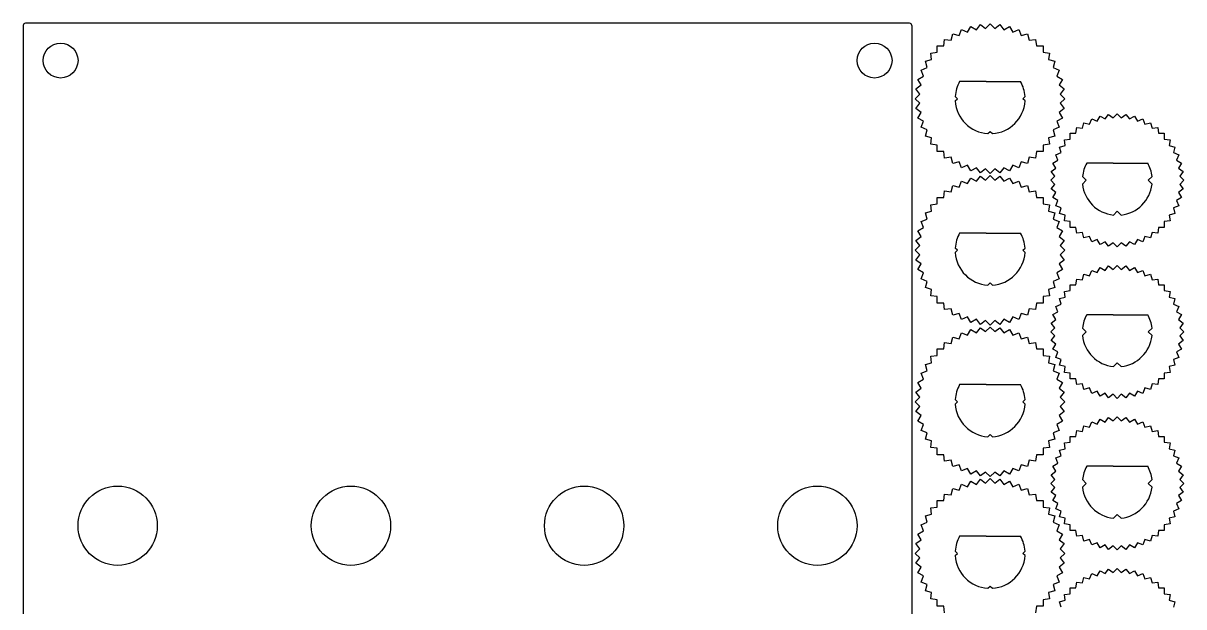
# Model space of a CAD drawing. Extents: x 0 to 100, y -100 to 0.
# Drawn here: x 0 to 99.5, y -50.1 to 0 of the extents above; entities that cross this region are included whole.
import ezdxf

# ---------------------------------------------------------------- set-up
doc = ezdxf.new("R2010")
doc.units = 0
doc.layers.add('BLACK', color=7, linetype='CONTINUOUS')

msp = doc.modelspace()

# ---------------------------------------------------------------- linework, layer by layer
at = {"layer": 'BLACK', "linetype": 'CONTINUOUS'}
for p, q in [((76, 0), (0.2, 0)), ((0, -0.2), (0, -70.1)), ((76.2, -0.2), (76.2, -92.7)), ((79.560822, -1.459092), (79.705237, -0.920128)), ((79.705237, -0.920128), (80.244202, -1.064543)), ((80.244202, -1.064543), (80.457731, -0.549039)), ((80.457731, -0.549039), (80.973235, -0.762568)), ((80.973235, -0.762568), (81.252223, -0.279345)), ((81.252223, -0.279345), (81.735446, -0.558334)), ((81.735446, -0.558334), (82.075121, -0.11566)), ((82.075121, -0.11566), (82.517794, -0.455336)), ((82.517794, -0.455336), (82.912344, -0.060786)), ((82.912344, -0.060786), (83.306894, -0.455336)), ((83.306894, -0.455336), (83.749567, -0.11566)), ((83.749567, -0.11566), (84.089242, -0.558334)), ((84.089242, -0.558334), (84.572465, -0.279345)), ((84.572465, -0.279345), (84.851453, -0.762568)), ((84.851453, -0.762568), (85.366957, -0.549039)), ((85.366957, -0.549039), (85.580486, -1.064543)), ((85.580486, -1.064543), (86.119451, -0.920128)), ((86.119451, -0.920128), (86.263866, -1.459092)), ((78.37681, -1.939466), (78.934788, -1.939466)), ((78.37681, -2.497443), (78.37681, -1.939466)), ((78.934788, -1.939466), (79.007618, -1.386262)), ((79.007618, -1.386262), (79.560822, -1.459092)), ((86.263866, -1.459092), (86.81707, -1.386262)), ((86.81707, -1.386262), (86.8899, -1.939466)), ((86.8899, -1.939466), (87.447878, -1.939466)), ((87.447878, -1.939466), (87.447878, -2.497443)), ((77.823606, -2.570274), (78.37681, -2.497443)), ((77.896437, -3.123478), (77.823606, -2.570274)), ((87.447878, -2.497443), (88.001082, -2.570274)), ((88.001082, -2.570274), (87.928251, -3.123478)), ((76.986383, -4.020386), (77.501887, -3.806858)), ((77.357472, -3.267893), (77.896437, -3.123478)), ((77.501887, -3.806858), (77.357472, -3.267893)), ((87.928251, -3.123478), (88.467216, -3.267893)), ((88.467216, -3.267893), (88.322801, -3.806858)), ((88.322801, -3.806858), (88.838305, -4.020386)), ((76.716689, -4.814879), (77.199912, -4.53589)), ((76.995678, -5.298102), (76.716689, -4.814879)), ((77.199912, -4.53589), (76.986383, -4.020386)), ((88.838305, -4.020386), (88.624776, -4.53589)), ((88.624776, -4.53589), (89.107999, -4.814879)), ((89.107999, -4.814879), (88.82901, -5.298102)), ((76.553005, -5.637777), (76.995678, -5.298102)), ((76.89268, -6.08045), (76.553005, -5.637777)), ((82.570923, -5), (80.3, -5)), ((82.570923, -5), (83.253765, -5)), ((83.253765, -5), (85.524693, -5)), ((88.82901, -5.298102), (89.271683, -5.637777)), ((89.271683, -5.637777), (88.932008, -6.08045)), ((76.49813, -6.475), (76.89268, -6.08045)), ((76.89268, -6.869549), (76.49813, -6.475)), ((76.553005, -7.312222), (76.89268, -6.869549)), ((79.918597, -6.668745), (80.112344, -6.475)), ((80.112344, -6.475), (79.918605, -6.281261)), ((85.712344, -6.475), (85.906062, -6.281282)), ((85.906082, -6.668737), (85.712344, -6.475)), ((88.932008, -6.08045), (89.326558, -6.475)), ((89.326558, -6.475), (88.932008, -6.869549)), ((88.932008, -6.869549), (89.271683, -7.312222)), ((76.995678, -7.651898), (76.553005, -7.312222)), ((76.716689, -8.13512), (76.995678, -7.651898)), ((89.271683, -7.312222), (88.82901, -7.651898)), ((88.82901, -7.651898), (89.107999, -8.13512)), ((92.765184, -8.210591), (93.067413, -7.816718)), ((93.067413, -7.816718), (93.461286, -8.118947)), ((93.461286, -8.118947), (93.81234, -7.767893)), ((93.81234, -7.767893), (94.163394, -8.118947)), ((94.163394, -8.118947), (94.557267, -7.816718)), ((94.557267, -7.816718), (94.859496, -8.210591)), ((77.199912, -8.414109), (76.716689, -8.13512)), ((76.986383, -8.929613), (77.199912, -8.414109)), ((77.501887, -9.143142), (76.986383, -8.929613)), ((88.838305, -8.929613), (88.322801, -9.143142)), ((89.107999, -8.13512), (88.624776, -8.414109)), ((88.624776, -8.414109), (88.838305, -8.929613)), ((90.273272, -9.439466), (90.338073, -8.947247)), ((90.338073, -8.947247), (90.830292, -9.012049)), ((90.830292, -9.012049), (90.958786, -8.5325)), ((90.958786, -8.5325), (91.438335, -8.660995)), ((91.438335, -8.660995), (91.628325, -8.202321)), ((91.628325, -8.202321), (92.086999, -8.39231)), ((92.086999, -8.39231), (92.335232, -7.962358)), ((92.335232, -7.962358), (92.765184, -8.210591)), ((94.859496, -8.210591), (95.289448, -7.962358)), ((95.289448, -7.962358), (95.537681, -8.39231)), ((95.537681, -8.39231), (95.996355, -8.202321)), ((95.996355, -8.202321), (96.186344, -8.660995)), ((96.186344, -8.660995), (96.665893, -8.5325)), ((96.665893, -8.5325), (96.794388, -9.012049)), ((96.794388, -9.012049), (97.286606, -8.947247)), ((97.286606, -8.947247), (97.351408, -9.439466)), ((77.357472, -9.682106), (77.501887, -9.143142)), ((77.896437, -9.826522), (77.357472, -9.682106)), ((77.823606, -10.379725), (77.896437, -9.826522)), ((82.718607, -9.468735), (82.912344, -9.275)), ((82.912344, -9.275), (83.10607, -9.468725)), ((88.467216, -9.682106), (87.928251, -9.826522)), ((87.928251, -9.826522), (88.001082, -10.379725)), ((88.322801, -9.143142), (88.467216, -9.682106)), ((89.284588, -10.000733), (89.776806, -9.935931)), ((89.776806, -9.439466), (90.273272, -9.439466)), ((89.776806, -9.935931), (89.776806, -9.439466)), ((97.351408, -9.439466), (97.847874, -9.439466)), ((97.847874, -9.439466), (97.847874, -9.935931)), ((97.847874, -9.935931), (98.340092, -10.000733)), ((78.37681, -10.452556), (77.823606, -10.379725)), ((78.37681, -11.010533), (78.37681, -10.452556)), ((88.001082, -10.379725), (87.447878, -10.452556)), ((87.447878, -10.452556), (87.447878, -11.010533)), ((88.86984, -10.621446), (89.349389, -10.492952)), ((88.998335, -11.100995), (88.86984, -10.621446)), ((89.349389, -10.492952), (89.284588, -10.000733)), ((98.340092, -10.000733), (98.27529, -10.492952)), ((98.27529, -10.492952), (98.754839, -10.621446)), ((98.754839, -10.621446), (98.626345, -11.100995)), ((78.934788, -11.010533), (78.37681, -11.010533)), ((79.007618, -11.563737), (78.934788, -11.010533)), ((79.560822, -11.490907), (79.007618, -11.563737)), ((79.705237, -12.029871), (79.560822, -11.490907)), ((80.244202, -11.885456), (79.705237, -12.029871)), ((80.457731, -12.40096), (80.244202, -11.885456)), ((85.580486, -11.885456), (85.366957, -12.40096)), ((86.119451, -12.029871), (85.580486, -11.885456)), ((86.263866, -11.490907), (86.119451, -12.029871)), ((86.81707, -11.563737), (86.263866, -11.490907)), ((86.8899, -11.010533), (86.81707, -11.563737)), ((87.447878, -11.010533), (86.8899, -11.010533)), ((88.299698, -11.997892), (88.72965, -11.749659)), ((88.539661, -11.290984), (88.998335, -11.100995)), ((88.72965, -11.749659), (88.539661, -11.290984)), ((98.626345, -11.100995), (99.085019, -11.290984)), ((99.085019, -11.290984), (98.89503, -11.749659)), ((98.89503, -11.749659), (99.324982, -11.997892)), ((80.973235, -12.187431), (80.457731, -12.40096)), ((81.252223, -12.670654), (80.973235, -12.187431)), ((81.735446, -12.391665), (81.252223, -12.670654)), ((82.075121, -12.834339), (81.735446, -12.391665)), ((82.517794, -12.494664), (82.075121, -12.834339)), ((82.912344, -12.889213), (82.517794, -12.494664)), ((83.306894, -12.494664), (82.912344, -12.889213)), ((83.749567, -12.834339), (83.306894, -12.494664)), ((84.089242, -12.391665), (83.749567, -12.834339)), ((84.572465, -12.670654), (84.089242, -12.391665)), ((84.851453, -12.187431), (84.572465, -12.670654)), ((85.366957, -12.40096), (84.851453, -12.187431)), ((88.154058, -12.730073), (88.547931, -12.427844)), ((88.456287, -13.123945), (88.154058, -12.730073)), ((88.547931, -12.427844), (88.299698, -11.997892)), ((93.470919, -12), (91.2, -12)), ((93.470919, -12), (94.153761, -12)), ((94.153761, -12), (96.42469, -12)), ((99.324982, -11.997892), (99.076749, -12.427844)), ((99.076749, -12.427844), (99.470622, -12.730073)), ((99.470622, -12.730073), (99.168392, -13.123945)), ((79.560822, -14.459092), (79.705237, -13.920128)), ((79.705237, -13.920128), (80.244202, -14.064543)), ((80.244202, -14.064543), (80.457731, -13.549039)), ((80.457731, -13.549039), (80.973235, -13.762568)), ((80.973235, -13.762568), (81.252223, -13.279345)), ((81.252223, -13.279345), (81.735446, -13.558334)), ((81.735446, -13.558334), (82.075121, -13.11566)), ((82.075121, -13.11566), (82.517794, -13.455336)), ((82.517794, -13.455336), (82.912344, -13.060786)), ((82.912344, -13.060786), (83.306894, -13.455336)), ((83.306894, -13.455336), (83.749567, -13.11566)), ((83.749567, -13.11566), (84.089242, -13.558334)), ((84.089242, -13.558334), (84.572465, -13.279345)), ((84.572465, -13.279345), (84.851453, -13.762568)), ((84.851453, -13.762568), (85.366957, -13.549039)), ((85.366957, -13.549039), (85.580486, -14.064543)), ((85.580486, -14.064543), (86.119451, -13.920128)), ((86.119451, -13.920128), (86.263866, -14.459092)), ((88.105233, -13.475), (88.456287, -13.123945)), ((88.456287, -13.826054), (88.105233, -13.475)), ((88.154058, -14.219927), (88.456287, -13.826054)), ((90.829876, -13.151114), (91.153761, -13.475)), ((91.153761, -13.475), (90.829928, -13.798833)), ((96.794817, -13.1511), (96.470919, -13.475)), ((96.470919, -13.475), (96.794803, -13.798884)), ((99.168392, -13.123945), (99.519447, -13.475)), ((99.519447, -13.475), (99.168392, -13.826054)), ((99.168392, -13.826054), (99.470622, -14.219927)), ((78.934788, -14.939466), (79.007618, -14.386262)), ((79.007618, -14.386262), (79.560822, -14.459092)), ((86.263866, -14.459092), (86.81707, -14.386262)), ((86.81707, -14.386262), (86.8899, -14.939466)), ((88.547931, -14.522156), (88.154058, -14.219927)), ((88.299698, -14.952108), (88.547931, -14.522156)), ((99.470622, -14.219927), (99.076749, -14.522156)), ((99.076749, -14.522156), (99.324982, -14.952108)), ((77.823606, -15.570274), (78.37681, -15.497443)), ((77.896437, -16.123478), (77.823606, -15.570274)), ((78.37681, -14.939466), (78.934788, -14.939466)), ((78.37681, -15.497443), (78.37681, -14.939466)), ((86.8899, -14.939466), (87.447878, -14.939466)), ((87.447878, -14.939466), (87.447878, -15.497443)), ((87.447878, -15.497443), (88.001082, -15.570274)), ((88.001082, -15.570274), (87.928251, -16.123478)), ((88.72965, -15.20034), (88.299698, -14.952108)), ((88.539661, -15.659015), (88.72965, -15.20034)), ((88.998335, -15.849004), (88.539661, -15.659015)), ((88.86984, -16.328553), (88.998335, -15.849004)), ((99.085019, -15.659015), (98.626345, -15.849004)), ((98.626345, -15.849004), (98.754839, -16.328553)), ((99.324982, -14.952108), (98.89503, -15.20034)), ((98.89503, -15.20034), (99.085019, -15.659015)), ((76.986383, -17.020386), (77.501887, -16.806858)), ((77.357472, -16.267893), (77.896437, -16.123478)), ((77.501887, -16.806858), (77.357472, -16.267893)), ((87.928251, -16.123478), (88.467216, -16.267893)), ((88.467216, -16.267893), (88.322801, -16.806858)), ((88.322801, -16.806858), (88.838305, -17.020386)), ((89.349389, -16.457048), (88.86984, -16.328553)), ((89.284588, -16.949266), (89.349389, -16.457048)), ((93.81234, -16.133578), (93.488455, -16.457464)), ((94.136218, -16.457457), (93.81234, -16.133578)), ((98.754839, -16.328553), (98.27529, -16.457048)), ((98.27529, -16.457048), (98.340092, -16.949266)), ((76.716689, -17.814879), (77.199912, -17.53589)), ((76.995678, -18.298102), (76.716689, -17.814879)), ((77.199912, -17.53589), (76.986383, -17.020386)), ((88.838305, -17.020386), (88.624776, -17.53589)), ((88.624776, -17.53589), (89.107999, -17.814879)), ((89.107999, -17.814879), (88.82901, -18.298102)), ((89.776806, -17.014068), (89.284588, -16.949266)), ((89.776806, -17.510534), (89.776806, -17.014068)), ((90.273272, -17.510534), (89.776806, -17.510534)), ((90.338073, -18.002752), (90.273272, -17.510534)), ((97.351408, -17.510534), (97.286606, -18.002752)), ((97.847874, -17.510534), (97.351408, -17.510534)), ((98.340092, -16.949266), (97.847874, -17.014068)), ((97.847874, -17.014068), (97.847874, -17.510534)), ((76.553005, -18.637777), (76.995678, -18.298102)), ((76.89268, -19.08045), (76.553005, -18.637777)), ((82.570923, -18), (80.3, -18)), ((82.570923, -18), (83.253765, -18)), ((83.253765, -18), (85.524693, -18)), ((88.82901, -18.298102), (89.271683, -18.637777)), ((89.271683, -18.637777), (88.932008, -19.08045)), ((90.830292, -17.93795), (90.338073, -18.002752)), ((90.958786, -18.417499), (90.830292, -17.93795)), ((91.438335, -18.289004), (90.958786, -18.417499)), ((91.628325, -18.747679), (91.438335, -18.289004)), ((92.086999, -18.55769), (91.628325, -18.747679)), ((92.335232, -18.987642), (92.086999, -18.55769)), ((92.765184, -18.739409), (92.335232, -18.987642)), ((93.067413, -19.133281), (92.765184, -18.739409)), ((93.461286, -18.831052), (93.067413, -19.133281)), ((93.81234, -19.182106), (93.461286, -18.831052)), ((94.163394, -18.831052), (93.81234, -19.182106)), ((94.557267, -19.133281), (94.163394, -18.831052)), ((94.859496, -18.739409), (94.557267, -19.133281)), ((95.289448, -18.987642), (94.859496, -18.739409)), ((95.537681, -18.55769), (95.289448, -18.987642)), ((95.996355, -18.747679), (95.537681, -18.55769)), ((96.186344, -18.289004), (95.996355, -18.747679)), ((96.665893, -18.417499), (96.186344, -18.289004)), ((96.794388, -17.93795), (96.665893, -18.417499)), ((97.286606, -18.002752), (96.794388, -17.93795)), ((76.49813, -19.475), (76.89268, -19.08045)), ((76.89268, -19.869549), (76.49813, -19.475)), ((76.553005, -20.312222), (76.89268, -19.869549)), ((79.918597, -19.668745), (80.112344, -19.475)), ((80.112344, -19.475), (79.918605, -19.281261)), ((85.712344, -19.475), (85.906062, -19.281282)), ((85.906082, -19.668737), (85.712344, -19.475)), ((88.932008, -19.08045), (89.326558, -19.475)), ((89.326558, -19.475), (88.932008, -19.869549)), ((88.932008, -19.869549), (89.271683, -20.312222)), ((76.995678, -20.651898), (76.553005, -20.312222)), ((76.716689, -21.13512), (76.995678, -20.651898)), ((89.271683, -20.312222), (88.82901, -20.651898)), ((88.82901, -20.651898), (89.107999, -21.13512)), ((92.765184, -21.210591), (93.067413, -20.816718)), ((93.067413, -20.816718), (93.461286, -21.118947)), ((93.461286, -21.118947), (93.81234, -20.767893)), ((93.81234, -20.767893), (94.163394, -21.118947)), ((94.163394, -21.118947), (94.557267, -20.816718)), ((94.557267, -20.816718), (94.859496, -21.210591)), ((77.199912, -21.414109), (76.716689, -21.13512)), ((76.986383, -21.929613), (77.199912, -21.414109)), ((89.107999, -21.13512), (88.624776, -21.414109)), ((88.624776, -21.414109), (88.838305, -21.929613)), ((90.830292, -22.012049), (90.958786, -21.5325)), ((90.958786, -21.5325), (91.438335, -21.660995)), ((91.438335, -21.660995), (91.628325, -21.202321)), ((91.628325, -21.202321), (92.086999, -21.39231)), ((92.086999, -21.39231), (92.335232, -20.962358)), ((92.335232, -20.962358), (92.765184, -21.210591)), ((94.859496, -21.210591), (95.289448, -20.962358)), ((95.289448, -20.962358), (95.537681, -21.39231)), ((95.537681, -21.39231), (95.996355, -21.202321)), ((95.996355, -21.202321), (96.186344, -21.660995)), ((96.186344, -21.660995), (96.665893, -21.5325)), ((96.665893, -21.5325), (96.794388, -22.012049)), ((77.501887, -22.143142), (76.986383, -21.929613)), ((77.357472, -22.682106), (77.501887, -22.143142)), ((77.896437, -22.826522), (77.357472, -22.682106)), ((77.823606, -23.379725), (77.896437, -22.826522)), ((82.718607, -22.468735), (82.912344, -22.275)), ((82.912344, -22.275), (83.10607, -22.468725)), ((88.467216, -22.682106), (87.928251, -22.826522)), ((87.928251, -22.826522), (88.001082, -23.379725)), ((88.838305, -21.929613), (88.322801, -22.143142)), ((88.322801, -22.143142), (88.467216, -22.682106)), ((89.776806, -22.439466), (90.273272, -22.439466)), ((89.776806, -22.935931), (89.776806, -22.439466)), ((90.273272, -22.439466), (90.338073, -21.947247)), ((90.338073, -21.947247), (90.830292, -22.012049)), ((96.794388, -22.012049), (97.286606, -21.947247)), ((97.286606, -21.947247), (97.351408, -22.439466)), ((97.351408, -22.439466), (97.847874, -22.439466)), ((97.847874, -22.439466), (97.847874, -22.935931)), ((78.37681, -23.452556), (77.823606, -23.379725)), ((78.37681, -24.010533), (78.37681, -23.452556)), ((88.001082, -23.379725), (87.447878, -23.452556)), ((87.447878, -23.452556), (87.447878, -24.010533)), ((88.86984, -23.621446), (89.349389, -23.492952)), ((88.998335, -24.100995), (88.86984, -23.621446)), ((89.284588, -23.000733), (89.776806, -22.935931)), ((89.349389, -23.492952), (89.284588, -23.000733)), ((97.847874, -22.935931), (98.340092, -23.000733)), ((98.340092, -23.000733), (98.27529, -23.492952)), ((98.27529, -23.492952), (98.754839, -23.621446)), ((98.754839, -23.621446), (98.626345, -24.100995)), ((78.934788, -24.010533), (78.37681, -24.010533)), ((79.007618, -24.563737), (78.934788, -24.010533)), ((79.560822, -24.490907), (79.007618, -24.563737)), ((79.705237, -25.029871), (79.560822, -24.490907)), ((86.263866, -24.490907), (86.119451, -25.029871)), ((86.81707, -24.563737), (86.263866, -24.490907)), ((86.8899, -24.010533), (86.81707, -24.563737)), ((87.447878, -24.010533), (86.8899, -24.010533)), ((88.299698, -24.997892), (88.72965, -24.749659)), ((88.539661, -24.290984), (88.998335, -24.100995)), ((88.72965, -24.749659), (88.539661, -24.290984)), ((98.626345, -24.100995), (99.085019, -24.290984)), ((99.085019, -24.290984), (98.89503, -24.749659)), ((98.89503, -24.749659), (99.324982, -24.997892)), ((80.244202, -24.885456), (79.705237, -25.029871)), ((80.457731, -25.40096), (80.244202, -24.885456)), ((80.973235, -25.187431), (80.457731, -25.40096)), ((81.252223, -25.670654), (80.973235, -25.187431)), ((81.735446, -25.391665), (81.252223, -25.670654)), ((82.075121, -25.834339), (81.735446, -25.391665)), ((82.517794, -25.494664), (82.075121, -25.834339)), ((82.912344, -25.889213), (82.517794, -25.494664)), ((83.306894, -25.494664), (82.912344, -25.889213)), ((83.749567, -25.834339), (83.306894, -25.494664)), ((84.089242, -25.391665), (83.749567, -25.834339)), ((84.572465, -25.670654), (84.089242, -25.391665)), ((84.851453, -25.187431), (84.572465, -25.670654)), ((85.366957, -25.40096), (84.851453, -25.187431)), ((85.580486, -24.885456), (85.366957, -25.40096)), ((86.119451, -25.029871), (85.580486, -24.885456)), ((88.154058, -25.730073), (88.547931, -25.427844)), ((88.456287, -26.123945), (88.154058, -25.730073)), ((88.547931, -25.427844), (88.299698, -24.997892)), ((93.470919, -25), (91.2, -25)), ((93.470919, -25), (94.153761, -25)), ((94.153761, -25), (96.42469, -25)), ((99.324982, -24.997892), (99.076749, -25.427844)), ((99.076749, -25.427844), (99.470622, -25.730073)), ((99.470622, -25.730073), (99.168392, -26.123945)), ((80.244202, -27.064543), (80.457731, -26.549039)), ((80.457731, -26.549039), (80.973235, -26.762568)), ((80.973235, -26.762568), (81.252223, -26.279345)), ((81.252223, -26.279345), (81.735446, -26.558334)), ((81.735446, -26.558334), (82.075121, -26.11566)), ((82.075121, -26.11566), (82.517794, -26.455336)), ((82.517794, -26.455336), (82.912344, -26.060786)), ((82.912344, -26.060786), (83.306894, -26.455336)), ((83.306894, -26.455336), (83.749567, -26.11566)), ((83.749567, -26.11566), (84.089242, -26.558334)), ((84.089242, -26.558334), (84.572465, -26.279345)), ((84.572465, -26.279345), (84.851453, -26.762568)), ((84.851453, -26.762568), (85.366957, -26.549039)), ((85.366957, -26.549039), (85.580486, -27.064543)), ((88.105233, -26.475), (88.456287, -26.123945)), ((88.456287, -26.826054), (88.105233, -26.475)), ((88.154058, -27.219927), (88.456287, -26.826054)), ((90.829876, -26.151114), (91.153761, -26.475)), ((91.153761, -26.475), (90.829928, -26.798833)), ((96.794817, -26.1511), (96.470919, -26.475)), ((96.470919, -26.475), (96.794803, -26.798884)), ((99.168392, -26.123945), (99.519447, -26.475)), ((99.519447, -26.475), (99.168392, -26.826054)), ((99.168392, -26.826054), (99.470622, -27.219927)), ((78.934788, -27.939466), (79.007618, -27.386262)), ((79.007618, -27.386262), (79.560822, -27.459092)), ((79.560822, -27.459092), (79.705237, -26.920128)), ((79.705237, -26.920128), (80.244202, -27.064543)), ((85.580486, -27.064543), (86.119451, -26.920128)), ((86.119451, -26.920128), (86.263866, -27.459092)), ((86.263866, -27.459092), (86.81707, -27.386262)), ((86.81707, -27.386262), (86.8899, -27.939466)), ((88.547931, -27.522156), (88.154058, -27.219927)), ((88.299698, -27.952108), (88.547931, -27.522156)), ((99.470622, -27.219927), (99.076749, -27.522156)), ((99.076749, -27.522156), (99.324982, -27.952108)), ((77.823606, -28.570274), (78.37681, -28.497443)), ((77.896437, -29.123478), (77.823606, -28.570274)), ((78.37681, -27.939466), (78.934788, -27.939466)), ((78.37681, -28.497443), (78.37681, -27.939466)), ((86.8899, -27.939466), (87.447878, -27.939466)), ((87.447878, -27.939466), (87.447878, -28.497443)), ((87.447878, -28.497443), (88.001082, -28.570274)), ((88.001082, -28.570274), (87.928251, -29.123478)), ((88.72965, -28.20034), (88.299698, -27.952108)), ((88.539661, -28.659015), (88.72965, -28.20034)), ((88.998335, -28.849004), (88.539661, -28.659015)), ((88.86984, -29.328553), (88.998335, -28.849004)), ((99.085019, -28.659015), (98.626345, -28.849004)), ((98.626345, -28.849004), (98.754839, -29.328553)), ((99.324982, -27.952108), (98.89503, -28.20034)), ((98.89503, -28.20034), (99.085019, -28.659015)), ((76.986383, -30.020386), (77.501887, -29.806858)), ((77.357472, -29.267893), (77.896437, -29.123478)), ((77.501887, -29.806858), (77.357472, -29.267893)), ((87.928251, -29.123478), (88.467216, -29.267893)), ((88.467216, -29.267893), (88.322801, -29.806858)), ((88.322801, -29.806858), (88.838305, -30.020386)), ((89.349389, -29.457048), (88.86984, -29.328553)), ((89.284588, -29.949266), (89.349389, -29.457048)), ((93.81234, -29.133578), (93.488455, -29.457464)), ((94.136218, -29.457457), (93.81234, -29.133578)), ((98.754839, -29.328553), (98.27529, -29.457048)), ((98.27529, -29.457048), (98.340092, -29.949266)), ((76.716689, -30.814879), (77.199912, -30.53589)), ((76.995678, -31.298102), (76.716689, -30.814879)), ((77.199912, -30.53589), (76.986383, -30.020386)), ((88.838305, -30.020386), (88.624776, -30.53589)), ((88.624776, -30.53589), (89.107999, -30.814879)), ((89.107999, -30.814879), (88.82901, -31.298102)), ((89.776806, -30.014068), (89.284588, -29.949266)), ((89.776806, -30.510534), (89.776806, -30.014068)), ((90.273272, -30.510534), (89.776806, -30.510534)), ((90.338073, -31.002752), (90.273272, -30.510534)), ((97.351408, -30.510534), (97.286606, -31.002752)), ((97.847874, -30.510534), (97.351408, -30.510534)), ((98.340092, -29.949266), (97.847874, -30.014068)), ((97.847874, -30.014068), (97.847874, -30.510534)), ((76.553005, -31.637777), (76.995678, -31.298102)), ((76.89268, -32.08045), (76.553005, -31.637777)), ((82.570923, -31), (80.3, -31)), ((82.570923, -31), (83.253765, -31)), ((83.253765, -31), (85.524693, -31)), ((88.82901, -31.298102), (89.271683, -31.637777)), ((89.271683, -31.637777), (88.932008, -32.08045)), ((90.830292, -30.93795), (90.338073, -31.002752)), ((90.958786, -31.417499), (90.830292, -30.93795)), ((91.438335, -31.289004), (90.958786, -31.417499)), ((91.628325, -31.747679), (91.438335, -31.289004)), ((92.086999, -31.55769), (91.628325, -31.747679)), ((92.335232, -31.987642), (92.086999, -31.55769)), ((92.765184, -31.739409), (92.335232, -31.987642)), ((93.067413, -32.133281), (92.765184, -31.739409)), ((93.461286, -31.831052), (93.067413, -32.133281)), ((93.81234, -32.182106), (93.461286, -31.831052)), ((94.163394, -31.831052), (93.81234, -32.182106)), ((94.557267, -32.133281), (94.163394, -31.831052)), ((94.859496, -31.739409), (94.557267, -32.133281)), ((95.289448, -31.987642), (94.859496, -31.739409)), ((95.537681, -31.55769), (95.289448, -31.987642)), ((95.996355, -31.747679), (95.537681, -31.55769)), ((96.186344, -31.289004), (95.996355, -31.747679)), ((96.665893, -31.417499), (96.186344, -31.289004)), ((96.794388, -30.93795), (96.665893, -31.417499)), ((97.286606, -31.002752), (96.794388, -30.93795)), ((76.49813, -32.475), (76.89268, -32.08045)), ((76.89268, -32.869549), (76.49813, -32.475)), ((79.918597, -32.668745), (80.112344, -32.475)), ((80.112344, -32.475), (79.918605, -32.281261)), ((85.712344, -32.475), (85.906062, -32.281282)), ((85.906082, -32.668737), (85.712344, -32.475)), ((88.932008, -32.08045), (89.326558, -32.475)), ((89.326558, -32.475), (88.932008, -32.869549)), ((76.553005, -33.312222), (76.89268, -32.869549)), ((76.995678, -33.651898), (76.553005, -33.312222)), ((76.716689, -34.13512), (76.995678, -33.651898)), ((89.271683, -33.312222), (88.82901, -33.651898)), ((88.82901, -33.651898), (89.107999, -34.13512)), ((88.932008, -32.869549), (89.271683, -33.312222)), ((92.765184, -34.210591), (93.067413, -33.816718)), ((93.067413, -33.816718), (93.461286, -34.118947)), ((93.461286, -34.118947), (93.81234, -33.767893)), ((93.81234, -33.767893), (94.163394, -34.118947)), ((94.163394, -34.118947), (94.557267, -33.816718)), ((94.557267, -33.816718), (94.859496, -34.210591)), ((77.199912, -34.414109), (76.716689, -34.13512)), ((76.986383, -34.929613), (77.199912, -34.414109)), ((89.107999, -34.13512), (88.624776, -34.414109)), ((88.624776, -34.414109), (88.838305, -34.929613)), ((90.830292, -35.012049), (90.958786, -34.5325)), ((90.958786, -34.5325), (91.438335, -34.660995)), ((91.438335, -34.660995), (91.628325, -34.202321)), ((91.628325, -34.202321), (92.086999, -34.39231)), ((92.086999, -34.39231), (92.335232, -33.962358)), ((92.335232, -33.962358), (92.765184, -34.210591)), ((94.859496, -34.210591), (95.289448, -33.962358)), ((95.289448, -33.962358), (95.537681, -34.39231)), ((95.537681, -34.39231), (95.996355, -34.202321)), ((95.996355, -34.202321), (96.186344, -34.660995)), ((96.186344, -34.660995), (96.665893, -34.5325)), ((96.665893, -34.5325), (96.794388, -35.012049)), ((77.501887, -35.143142), (76.986383, -34.929613)), ((77.357472, -35.682106), (77.501887, -35.143142)), ((77.896437, -35.826522), (77.357472, -35.682106)), ((77.823606, -36.379725), (77.896437, -35.826522)), ((82.718607, -35.468735), (82.912344, -35.275)), ((82.912344, -35.275), (83.10607, -35.468725)), ((88.467216, -35.682106), (87.928251, -35.826522)), ((87.928251, -35.826522), (88.001082, -36.379725)), ((88.838305, -34.929613), (88.322801, -35.143142)), ((88.322801, -35.143142), (88.467216, -35.682106)), ((89.776806, -35.439466), (90.273272, -35.439466)), ((89.776806, -35.935931), (89.776806, -35.439466)), ((90.273272, -35.439466), (90.338073, -34.947247)), ((90.338073, -34.947247), (90.830292, -35.012049)), ((96.794388, -35.012049), (97.286606, -34.947247)), ((97.286606, -34.947247), (97.351408, -35.439466)), ((97.351408, -35.439466), (97.847874, -35.439466)), ((97.847874, -35.439466), (97.847874, -35.935931)), ((78.37681, -36.452556), (77.823606, -36.379725)), ((78.37681, -37.010533), (78.37681, -36.452556)), ((88.001082, -36.379725), (87.447878, -36.452556)), ((87.447878, -36.452556), (87.447878, -37.010533)), ((88.86984, -36.621446), (89.349389, -36.492952)), ((88.998335, -37.100995), (88.86984, -36.621446)), ((89.284588, -36.000733), (89.776806, -35.935931)), ((89.349389, -36.492952), (89.284588, -36.000733)), ((97.847874, -35.935931), (98.340092, -36.000733)), ((98.340092, -36.000733), (98.27529, -36.492952)), ((98.27529, -36.492952), (98.754839, -36.621446)), ((98.754839, -36.621446), (98.626345, -37.100995)), ((78.934788, -37.010533), (78.37681, -37.010533)), ((79.007618, -37.563737), (78.934788, -37.010533)), ((79.560822, -37.490907), (79.007618, -37.563737)), ((79.705237, -38.029871), (79.560822, -37.490907)), ((86.263866, -37.490907), (86.119451, -38.029871)), ((86.81707, -37.563737), (86.263866, -37.490907)), ((86.8899, -37.010533), (86.81707, -37.563737)), ((87.447878, -37.010533), (86.8899, -37.010533)), ((88.299698, -37.997892), (88.72965, -37.749659)), ((88.539661, -37.290984), (88.998335, -37.100995)), ((88.72965, -37.749659), (88.539661, -37.290984)), ((98.626345, -37.100995), (99.085019, -37.290984)), ((99.085019, -37.290984), (98.89503, -37.749659)), ((98.89503, -37.749659), (99.324982, -37.997892)), ((80.244202, -37.885456), (79.705237, -38.029871)), ((80.457731, -38.40096), (80.244202, -37.885456)), ((80.973235, -38.187431), (80.457731, -38.40096)), ((81.252223, -38.670654), (80.973235, -38.187431)), ((81.735446, -38.391665), (81.252223, -38.670654)), ((82.075121, -38.834339), (81.735446, -38.391665)), ((82.517794, -38.494664), (82.075121, -38.834339)), ((82.912344, -38.889213), (82.517794, -38.494664)), ((83.306894, -38.494664), (82.912344, -38.889213)), ((83.749567, -38.834339), (83.306894, -38.494664)), ((84.089242, -38.391665), (83.749567, -38.834339)), ((84.572465, -38.670654), (84.089242, -38.391665)), ((84.851453, -38.187431), (84.572465, -38.670654)), ((85.366957, -38.40096), (84.851453, -38.187431)), ((85.580486, -37.885456), (85.366957, -38.40096)), ((86.119451, -38.029871), (85.580486, -37.885456)), ((88.154058, -38.730073), (88.547931, -38.427844)), ((88.456287, -39.123945), (88.154058, -38.730073)), ((88.547931, -38.427844), (88.299698, -37.997892)), ((93.470919, -38), (91.2, -38)), ((93.470919, -38), (94.153761, -38)), ((94.153761, -38), (96.42469, -38)), ((99.324982, -37.997892), (99.076749, -38.427844)), ((99.076749, -38.427844), (99.470622, -38.730073)), ((99.470622, -38.730073), (99.168392, -39.123945)), ((80.244202, -40.064543), (80.457731, -39.549039)), ((80.457731, -39.549039), (80.973235, -39.762568)), ((80.973235, -39.762568), (81.252223, -39.279345)), ((81.252223, -39.279345), (81.735446, -39.558334)), ((81.735446, -39.558334), (82.075121, -39.11566)), ((82.075121, -39.11566), (82.517794, -39.455336)), ((82.517794, -39.455336), (82.912344, -39.060786)), ((82.912344, -39.060786), (83.306894, -39.455336)), ((83.306894, -39.455336), (83.749567, -39.11566)), ((83.749567, -39.11566), (84.089242, -39.558334)), ((84.089242, -39.558334), (84.572465, -39.279345)), ((84.572465, -39.279345), (84.851453, -39.762568)), ((84.851453, -39.762568), (85.366957, -39.549039)), ((85.366957, -39.549039), (85.580486, -40.064543)), ((88.105233, -39.475), (88.456287, -39.123945)), ((88.456287, -39.826054), (88.105233, -39.475)), ((90.829876, -39.151114), (91.153761, -39.475)), ((91.153761, -39.475), (90.829928, -39.798833)), ((96.794817, -39.1511), (96.470919, -39.475)), ((96.470919, -39.475), (96.794803, -39.798884)), ((99.168392, -39.123945), (99.519447, -39.475)), ((99.519447, -39.475), (99.168392, -39.826054)), ((78.934788, -40.939466), (79.007618, -40.386262)), ((79.007618, -40.386262), (79.560822, -40.459092)), ((79.560822, -40.459092), (79.705237, -39.920128)), ((79.705237, -39.920128), (80.244202, -40.064543)), ((85.580486, -40.064543), (86.119451, -39.920128)), ((86.119451, -39.920128), (86.263866, -40.459092)), ((86.263866, -40.459092), (86.81707, -40.386262)), ((86.81707, -40.386262), (86.8899, -40.939466)), ((88.154058, -40.219927), (88.456287, -39.826054)), ((88.547931, -40.522156), (88.154058, -40.219927)), ((88.299698, -40.952108), (88.547931, -40.522156)), ((99.470622, -40.219927), (99.076749, -40.522156)), ((99.076749, -40.522156), (99.324982, -40.952108)), ((99.168392, -39.826054), (99.470622, -40.219927)), ((77.823606, -41.570274), (78.37681, -41.497443)), ((77.896437, -42.123478), (77.823606, -41.570274)), ((78.37681, -40.939466), (78.934788, -40.939466)), ((78.37681, -41.497443), (78.37681, -40.939466)), ((86.8899, -40.939466), (87.447878, -40.939466)), ((87.447878, -40.939466), (87.447878, -41.497443)), ((87.447878, -41.497443), (88.001082, -41.570274)), ((88.001082, -41.570274), (87.928251, -42.123478)), ((88.72965, -41.20034), (88.299698, -40.952108)), ((88.539661, -41.659015), (88.72965, -41.20034)), ((88.998335, -41.849004), (88.539661, -41.659015)), ((99.085019, -41.659015), (98.626345, -41.849004)), ((99.324982, -40.952108), (98.89503, -41.20034)), ((98.89503, -41.20034), (99.085019, -41.659015)), ((77.357472, -42.267893), (77.896437, -42.123478)), ((77.501887, -42.806858), (77.357472, -42.267893)), ((87.928251, -42.123478), (88.467216, -42.267893)), ((88.467216, -42.267893), (88.322801, -42.806858)), ((88.86984, -42.328553), (88.998335, -41.849004)), ((89.349389, -42.457048), (88.86984, -42.328553)), ((89.284588, -42.949266), (89.349389, -42.457048)), ((93.81234, -42.133578), (93.488455, -42.457464)), ((94.136218, -42.457457), (93.81234, -42.133578)), ((98.754839, -42.328553), (98.27529, -42.457048)), ((98.27529, -42.457048), (98.340092, -42.949266)), ((98.626345, -41.849004), (98.754839, -42.328553)), ((76.716689, -43.814879), (77.199912, -43.53589)), ((76.986383, -43.020386), (77.501887, -42.806858)), ((77.199912, -43.53589), (76.986383, -43.020386)), ((88.322801, -42.806858), (88.838305, -43.020386)), ((88.838305, -43.020386), (88.624776, -43.53589)), ((88.624776, -43.53589), (89.107999, -43.814879)), ((89.776806, -43.014068), (89.284588, -42.949266)), ((89.776806, -43.510534), (89.776806, -43.014068)), ((90.273272, -43.510534), (89.776806, -43.510534)), ((90.338073, -44.002752), (90.273272, -43.510534)), ((97.351408, -43.510534), (97.286606, -44.002752)), ((97.847874, -43.510534), (97.351408, -43.510534)), ((98.340092, -42.949266), (97.847874, -43.014068)), ((97.847874, -43.014068), (97.847874, -43.510534)), ((76.553005, -44.637777), (76.995678, -44.298102)), ((76.89268, -45.08045), (76.553005, -44.637777)), ((76.995678, -44.298102), (76.716689, -43.814879)), ((82.570923, -44), (80.3, -44)), ((82.570923, -44), (83.253765, -44)), ((83.253765, -44), (85.524693, -44)), ((89.107999, -43.814879), (88.82901, -44.298102)), ((88.82901, -44.298102), (89.271683, -44.637777)), ((89.271683, -44.637777), (88.932008, -45.08045)), ((90.830292, -43.93795), (90.338073, -44.002752)), ((90.958786, -44.417499), (90.830292, -43.93795)), ((91.438335, -44.289004), (90.958786, -44.417499)), ((91.628325, -44.747679), (91.438335, -44.289004)), ((92.086999, -44.55769), (91.628325, -44.747679)), ((92.335232, -44.987642), (92.086999, -44.55769)), ((92.765184, -44.739409), (92.335232, -44.987642)), ((93.067413, -45.133281), (92.765184, -44.739409)), ((94.859496, -44.739409), (94.557267, -45.133281)), ((95.289448, -44.987642), (94.859496, -44.739409)), ((95.537681, -44.55769), (95.289448, -44.987642)), ((95.996355, -44.747679), (95.537681, -44.55769)), ((96.186344, -44.289004), (95.996355, -44.747679)), ((96.665893, -44.417499), (96.186344, -44.289004)), ((96.794388, -43.93795), (96.665893, -44.417499)), ((97.286606, -44.002752), (96.794388, -43.93795)), ((76.49813, -45.475), (76.89268, -45.08045)), ((76.89268, -45.869549), (76.49813, -45.475)), ((79.918597, -45.668745), (80.112344, -45.475)), ((80.112344, -45.475), (79.918605, -45.281261)), ((85.712344, -45.475), (85.906062, -45.281282)), ((85.906082, -45.668737), (85.712344, -45.475)), ((88.932008, -45.08045), (89.326558, -45.475)), ((89.326558, -45.475), (88.932008, -45.869549)), ((93.461286, -44.831052), (93.067413, -45.133281)), ((93.81234, -45.182106), (93.461286, -44.831052)), ((94.163394, -44.831052), (93.81234, -45.182106)), ((94.557267, -45.133281), (94.163394, -44.831052)), ((76.553005, -46.312222), (76.89268, -45.869549)), ((76.995678, -46.651898), (76.553005, -46.312222)), ((76.716689, -47.13512), (76.995678, -46.651898)), ((89.271683, -46.312222), (88.82901, -46.651898)), ((88.82901, -46.651898), (89.107999, -47.13512)), ((88.932008, -45.869549), (89.271683, -46.312222)), ((93.461286, -47.118947), (93.81234, -46.767893)), ((93.81234, -46.767893), (94.163394, -47.118947)), ((77.199912, -47.414109), (76.716689, -47.13512)), ((76.986383, -47.929613), (77.199912, -47.414109)), ((89.107999, -47.13512), (88.624776, -47.414109)), ((88.624776, -47.414109), (88.838305, -47.929613)), ((90.830292, -48.012049), (90.958786, -47.5325)), ((90.958786, -47.5325), (91.438335, -47.660995)), ((91.438335, -47.660995), (91.628325, -47.202321)), ((91.628325, -47.202321), (92.086999, -47.39231)), ((92.086999, -47.39231), (92.335232, -46.962358)), ((92.335232, -46.962358), (92.765184, -47.210591)), ((92.765184, -47.210591), (93.067413, -46.816718)), ((93.067413, -46.816718), (93.461286, -47.118947)), ((94.163394, -47.118947), (94.557267, -46.816718)), ((94.557267, -46.816718), (94.859496, -47.210591)), ((94.859496, -47.210591), (95.289448, -46.962358)), ((95.289448, -46.962358), (95.537681, -47.39231)), ((95.537681, -47.39231), (95.996355, -47.202321)), ((95.996355, -47.202321), (96.186344, -47.660995)), ((96.186344, -47.660995), (96.665893, -47.5325)), ((96.665893, -47.5325), (96.794388, -48.012049)), ((77.501887, -48.143142), (76.986383, -47.929613)), ((77.357472, -48.682106), (77.501887, -48.143142)), ((77.896437, -48.826522), (77.357472, -48.682106)), ((82.718607, -48.468735), (82.912344, -48.275)), ((82.912344, -48.275), (83.10607, -48.468725)), ((88.467216, -48.682106), (87.928251, -48.826522)), ((88.838305, -47.929613), (88.322801, -48.143142)), ((88.322801, -48.143142), (88.467216, -48.682106)), ((89.776806, -48.439466), (90.273272, -48.439466)), ((89.776806, -48.935931), (89.776806, -48.439466)), ((90.273272, -48.439466), (90.338073, -47.947247)), ((90.338073, -47.947247), (90.830292, -48.012049)), ((96.794388, -48.012049), (97.286606, -47.947247)), ((97.286606, -47.947247), (97.351408, -48.439466)), ((97.351408, -48.439466), (97.847874, -48.439466)), ((97.847874, -48.439466), (97.847874, -48.935931)), ((77.823606, -49.379725), (77.896437, -48.826522)), ((78.37681, -49.452556), (77.823606, -49.379725)), ((78.37681, -50.010533), (78.37681, -49.452556)), ((88.001082, -49.379725), (87.447878, -49.452556)), ((87.447878, -49.452556), (87.447878, -50.010533)), ((87.928251, -48.826522), (88.001082, -49.379725)), ((88.86984, -49.621446), (89.349389, -49.492952)), ((88.998335, -50.100995), (88.86984, -49.621446)), ((89.284588, -49.000733), (89.776806, -48.935931)), ((89.349389, -49.492952), (89.284588, -49.000733)), ((97.847874, -48.935931), (98.340092, -49.000733)), ((98.340092, -49.000733), (98.27529, -49.492952)), ((98.27529, -49.492952), (98.754839, -49.621446)), ((98.754839, -49.621446), (98.626345, -50.100995)), ((78.934788, -50.010533), (78.37681, -50.010533)), ((79.007618, -50.563737), (78.934788, -50.010533)), ((86.8899, -50.010533), (86.81707, -50.563737)), ((87.447878, -50.010533), (86.8899, -50.010533))]:
    msp.add_line(p, q, dxfattribs=at)
at = {"layer": 'BLACK'}
for centre, radius in [((3.2, -3.2), 1.5), ((73, -3.2), 1.5), ((8.1, -43.1), 3.4), ((28.1, -43.1), 3.4), ((48.1, -43.1), 3.4), ((68.1, -43.1), 3.4)]:
    msp.add_circle(centre, radius, dxfattribs=at)
for centre, radius, start, end in [((0.2, -0.2), 0.2, 90, 180), ((76, -0.2), 0.2, 0, 90), ((82.912144, -6.474986), 2.999801, 150.54810818, 176.29730269), ((82.912644, -6.474886), 2.999681, 3.70054021, 29.4511208), ((82.912344, -6.474986), 3.000011, -176.29691123, -93.70266701), ((82.912344, -6.474986), 3.000001, -86.2975303, -3.7029474), ((93.812474, -13.475028), 3.000135, 150.55050852, 173.80189539), ((93.812374, -13.475028), 2.999984, 6.19869004, 29.4509751), ((93.812374, -13.475028), 2.999975, -173.80365156, -96.19853359), ((93.812374, -13.475028), 2.999961, -83.80287601, -6.19735183), ((82.912144, -19.474986), 2.999801, 150.54810818, 176.29730269), ((82.912644, -19.474886), 2.999681, 3.70054021, 29.4511208), ((82.912344, -19.474986), 3.000011, -176.29691123, -93.70266701), ((82.912344, -19.474986), 3.000001, -86.2975303, -3.7029474), ((93.812474, -26.475028), 3.000135, 150.55050852, 173.80189539), ((93.812374, -26.475028), 2.999984, 6.19869004, 29.4509751), ((93.812374, -26.475028), 2.999975, -173.80365156, -96.19853359), ((93.812374, -26.475028), 2.999961, -83.80287601, -6.19735183), ((82.912144, -32.474986), 2.999801, 150.54810818, 176.29730269), ((82.912644, -32.474886), 2.999681, 3.70054021, 29.4511208), ((82.912344, -32.474986), 3.000011, -176.29691123, -93.70266701), ((82.912344, -32.474986), 3.000001, -86.2975303, -3.7029474), ((93.812474, -39.475028), 3.000135, 150.55050852, 173.80189539), ((93.812374, -39.475028), 2.999984, 6.19869004, 29.4509751), ((93.812374, -39.475028), 2.999975, -173.80365156, -96.19853359), ((93.812374, -39.475028), 2.999961, -83.80287601, -6.19735183), ((82.912144, -45.474986), 2.999801, 150.54810818, 176.29730269), ((82.912644, -45.474886), 2.999681, 3.70054021, 29.4511208), ((82.912344, -45.474986), 3.000011, -176.29691123, -93.70266701), ((82.912344, -45.474986), 3.000001, -86.2975303, -3.7029474)]:
    msp.add_arc(centre, radius, start, end, dxfattribs=at)

doc.saveas('drawing.dxf')
